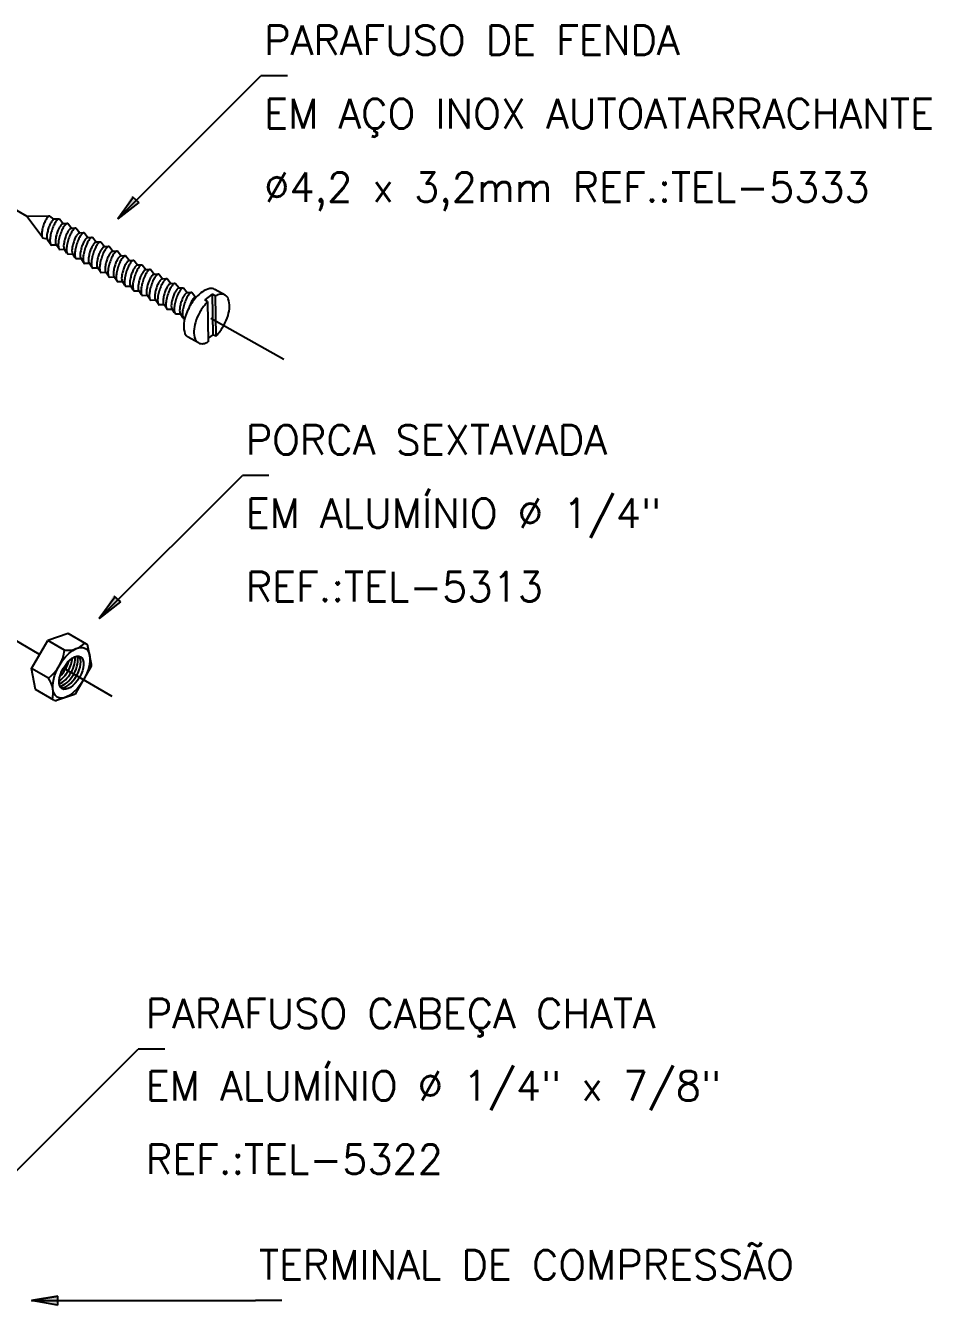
# Model space of a CAD drawing. Header units: millimetres. Extents: x -5080.3 to -5066.6, y -4647.7 to -4632.3.
# Drawn here: x -5073.03 to -5066.86, y -4641.41 to -4632.69 of the extents above; entities that cross this region are included whole.
import ezdxf

# ---------------------------------------------------------------- set-up
doc = ezdxf.new("R2010")
doc.units = ezdxf.units.MM
doc.header["$LTSCALE"] = 10
doc.linetypes.add('DASHDOT', pattern=[1, 0.5, -0.25, 0, -0.25])
doc.layers.add('Termotécnica', color=7, linetype='Continuous')
doc.styles.add('r80', font='romans.shx')

msp = doc.modelspace()

# ---------------------------------------------------------------- linework, layer by layer
at = {"layer": 'Termotécnica', "color": 2}
for p, q in [((-5072.4049, -4634.0041), (-5071.4301, -4633.0293)), ((-5071.2499, -4633.0293), (-5071.4301, -4633.0293)), ((-5072.2978, -4633.8562), (-5072.4049, -4634.0041)), ((-5072.2978, -4633.8562), (-5072.4049, -4634.0041)), ((-5072.3059, -4633.8506), (-5072.2614, -4633.891)), ((-5072.2614, -4633.891), (-5072.4049, -4634.0041)), ((-5072.8761, -4633.9861), (-5073.022, -4633.9864)), ((-5073.022, -4633.9864), (-5072.9222, -4634.121)), ((-5072.84, -4634.0057), (-5072.8681, -4633.9843)), ((-5072.8087, -4634.005), (-5072.835, -4634.0056)), ((-5072.7771, -4634.0378), (-5072.8026, -4634.0048)), ((-5072.7534, -4634.0369), (-5072.7771, -4634.0378)), ((-5072.7208, -4634.0691), (-5072.7462, -4634.0361)), ((-5072.6971, -4634.0682), (-5072.7208, -4634.0691)), ((-5072.6644, -4634.1005), (-5072.6898, -4634.0675)), ((-5072.6407, -4634.0995), (-5072.6644, -4634.1005)), ((-5072.608, -4634.1318), (-5072.6334, -4634.0988)), ((-5072.8857, -4634.1418), (-5072.9145, -4634.1356)), ((-5072.8795, -4634.1505), (-5072.8645, -4634.1712)), ((-5072.8216, -4634.1826), (-5072.8569, -4634.1817)), ((-5072.8072, -4634.2056), (-5072.8216, -4634.1826)), ((-5072.7653, -4634.214), (-5072.8005, -4634.213)), ((-5072.5843, -4634.1309), (-5072.608, -4634.1318)), ((-5072.5516, -4634.1631), (-5072.577, -4634.1301)), ((-5072.5279, -4634.1622), (-5072.5516, -4634.1631)), ((-5072.4952, -4634.1945), (-5072.5207, -4634.1615)), ((-5072.4716, -4634.1935), (-5072.4952, -4634.1945)), ((-5072.4389, -4634.2258), (-5072.4643, -4634.1928)), ((-5072.7508, -4634.237), (-5072.7653, -4634.214)), ((-5072.7089, -4634.2453), (-5072.7441, -4634.2443)), ((-5072.6944, -4634.2683), (-5072.7089, -4634.2453)), ((-5072.6525, -4634.2766), (-5072.6878, -4634.2757)), ((-5072.638, -4634.2996), (-5072.6525, -4634.2766)), ((-5072.4152, -4634.2249), (-5072.4389, -4634.2258)), ((-5072.3825, -4634.2571), (-5072.4079, -4634.2242)), ((-5072.3588, -4634.2562), (-5072.3825, -4634.2571)), ((-5072.3261, -4634.2885), (-5072.3515, -4634.2555)), ((-5072.3024, -4634.2876), (-5072.3261, -4634.2885)), ((-5072.2697, -4634.3198), (-5072.2952, -4634.2868)), ((-5072.5961, -4634.308), (-5072.6314, -4634.307)), ((-5072.5816, -4634.331), (-5072.5961, -4634.308)), ((-5072.5397, -4634.3393), (-5072.575, -4634.3384)), ((-5072.5253, -4634.3623), (-5072.5397, -4634.3393)), ((-5072.4834, -4634.3706), (-5072.5186, -4634.3697)), ((-5072.4689, -4634.3937), (-5072.4834, -4634.3706)), ((-5072.246, -4634.3189), (-5072.2697, -4634.3198)), ((-5072.2134, -4634.3511), (-5072.2388, -4634.3182)), ((-5072.1897, -4634.3502), (-5072.2134, -4634.3511)), ((-5072.157, -4634.3825), (-5072.1824, -4634.3495)), ((-5072.1333, -4634.3816), (-5072.157, -4634.3825)), ((-5072.1006, -4634.4138), (-5072.126, -4634.3808)), ((-5072.427, -4634.402), (-5072.4622, -4634.401)), ((-5072.4125, -4634.425), (-5072.427, -4634.402)), ((-5072.3706, -4634.4333), (-5072.4059, -4634.4324)), ((-5072.3561, -4634.4563), (-5072.3706, -4634.4333)), ((-5072.3142, -4634.4646), (-5072.3495, -4634.4637)), ((-5072.2998, -4634.4877), (-5072.3142, -4634.4646)), ((-5072.0769, -4634.4129), (-5072.1006, -4634.4138)), ((-5072.0442, -4634.4452), (-5072.0696, -4634.4122)), ((-5072.0205, -4634.4442), (-5072.0442, -4634.4452)), ((-5071.9878, -4634.4765), (-5072.0133, -4634.4435)), ((-5071.9315, -4634.5078), (-5071.9569, -4634.4748)), ((-5072.2579, -4634.496), (-5072.2931, -4634.495)), ((-5072.2434, -4634.519), (-5072.2579, -4634.496)), ((-5072.2015, -4634.5273), (-5072.2367, -4634.5264)), ((-5072.187, -4634.5503), (-5072.2015, -4634.5273)), ((-5072.1451, -4634.5587), (-5072.1804, -4634.5577)), ((-5072.1306, -4634.5817), (-5072.1451, -4634.5587)), ((-5071.9642, -4634.4756), (-5071.9878, -4634.4765)), ((-5071.9078, -4634.5069), (-5071.9315, -4634.5078)), ((-5071.8751, -4634.5392), (-5071.9005, -4634.5062)), ((-5071.7621, -4634.5172), (-5071.8132, -4634.5557)), ((-5071.7931, -4634.5669), (-5071.8132, -4634.5557)), ((-5071.7621, -4634.5172), (-5071.7576, -4634.7927)), ((-5071.742, -4634.5284), (-5071.7621, -4634.5172)), ((-5071.6748, -4634.5225), (-5071.7442, -4634.484)), ((-5071.742, -4634.5284), (-5071.7375, -4634.8038)), ((-5072.0887, -4634.59), (-5072.124, -4634.589)), ((-5072.0742, -4634.613), (-5072.0887, -4634.59)), ((-5072.0323, -4634.6213), (-5072.0676, -4634.6204)), ((-5072.0179, -4634.6443), (-5072.0323, -4634.6213)), ((-5071.7931, -4634.5669), (-5071.7886, -4634.8423)), ((-5071.976, -4634.6527), (-5072.0112, -4634.6517)), ((-5071.9615, -4634.6757), (-5071.976, -4634.6527)), ((-5071.8558, -4634.8482), (-5071.9252, -4634.8096)), ((-5071.7576, -4634.7927), (-5071.7891, -4634.8163)), ((-5071.7375, -4634.8038), (-5071.7576, -4634.7927)), ((-5072.5308, -4636.727), (-5071.5559, -4635.7522)), ((-5071.3758, -4635.7522), (-5071.5559, -4635.7522)), ((-5072.4237, -4636.5791), (-5072.5308, -4636.727)), ((-5072.3873, -4636.614), (-5072.5308, -4636.727)), ((-5072.4318, -4636.5736), (-5072.3873, -4636.614)), ((-5072.7438, -4636.828), (-5072.882, -4636.8759)), ((-5072.6185, -4636.9003), (-5072.7438, -4636.828)), ((-5072.9925, -4637.0673), (-5072.882, -4636.8759)), ((-5072.7669, -4636.9423), (-5072.882, -4636.8759)), ((-5072.5836, -4637.041), (-5072.6078, -4636.9153)), ((-5072.8775, -4637.1338), (-5072.9925, -4637.0673)), ((-5072.9649, -4637.211), (-5072.9925, -4637.0673)), ((-5072.6885, -4637.2334), (-5072.5862, -4637.0562)), ((-5072.8396, -4637.2834), (-5072.9649, -4637.211)), ((-5072.7004, -4637.2432), (-5072.8213, -4637.2851)), ((-5073.2403, -4640.6349), (-5072.2655, -4639.6601)), ((-5072.0853, -4639.6601), (-5072.2655, -4639.6601)), ((-5072.8129, -4641.345), (-5072.9933, -4641.3739)), ((-5072.9933, -4641.3739), (-5072.8129, -4641.345)), ((-5072.9933, -4641.3739), (-5072.8129, -4641.345)), ((-5072.8129, -4641.345), (-5072.9933, -4641.3739)), ((-5072.9933, -4641.3739), (-5072.8129, -4641.345)), ((-5072.8133, -4641.4051), (-5072.8129, -4641.345)), ((-5072.8133, -4641.4051), (-5072.9933, -4641.3739)), ((-5072.9933, -4641.3739), (-5072.2051, -4641.3739)), ((-5072.2051, -4641.3739), (-5071.467, -4641.3739)), ((-5071.2869, -4641.3739), (-5071.467, -4641.3739))]:
    msp.add_line(p, q, dxfattribs=at)
at = {"layer": 'Termotécnica', "color": 1, "linetype": 'DASHDOT', "ltscale": 2}
for p, q in [((-5073.022, -4633.9864), (-5073.5726, -4633.6685)), ((-5072.9373, -4636.9716), (-5073.4327, -4636.6856)), ((-5072.4425, -4637.2573), (-5072.7757, -4637.0649))]:
    msp.add_line(p, q, dxfattribs=at)
at = {"layer": 'Termotécnica', "color": 1, "linetype": 'DASHDOT'}
msp.add_line((-5071.7724, -4634.681), (-5071.2734, -4634.9584), dxfattribs=at)
at = {"layer": 'Termotécnica', "color": 1}
for points in [[(-5072.8681, -4633.9843, 0.24548), (-5072.8756, -4633.9857, 0.082009), (-5072.8903, -4634.0017, 0.04047), (-5072.9017, -4634.0228, 0.029714), (-5072.9131, -4634.0533, 0.029714), (-5072.9208, -4634.0849, 0.04047), (-5072.9231, -4634.1087, 0.082009), (-5072.92, -4634.1302, 0.24548), (-5072.9145, -4634.1356, 0.24548)], [(-5072.835, -4634.0056, 0.24548), (-5072.8422, -4634.0069, 0.082009), (-5072.8563, -4634.0223, 0.04047), (-5072.8672, -4634.0424, 0.029714), (-5072.8781, -4634.0716, 0.029714), (-5072.8855, -4634.1019, 0.04047), (-5072.8878, -4634.1247, 0.082009), (-5072.8847, -4634.1453, 0.24548), (-5072.8795, -4634.1505, 0.24548)], [(-5072.8026, -4634.0048, 0.24548), (-5072.8113, -4634.0064, 0.082009), (-5072.8285, -4634.0252, 0.04047), (-5072.8419, -4634.0497, 0.029714), (-5072.8552, -4634.0854, 0.029714), (-5072.8642, -4634.1224, 0.04047), (-5072.867, -4634.1502, 0.082009), (-5072.8633, -4634.1754, 0.24548), (-5072.8569, -4634.1817, 0.24548)], [(-5072.7771, -4634.0378, 0.24548), (-5072.7843, -4634.0391, 0.082009), (-5072.7984, -4634.0545, 0.04047), (-5072.8093, -4634.0746, 0.029714), (-5072.8203, -4634.1038, 0.029714), (-5072.8276, -4634.1341, 0.04047), (-5072.8299, -4634.1569, 0.082009), (-5072.8268, -4634.1775, 0.24548), (-5072.8216, -4634.1826, 0.24548)], [(-5072.7462, -4634.0361, 0.24548), (-5072.755, -4634.0378, 0.082009), (-5072.7722, -4634.0565, 0.04047), (-5072.7855, -4634.0811, 0.029714), (-5072.7988, -4634.1167, 0.029714), (-5072.8078, -4634.1537, 0.04047), (-5072.8106, -4634.1816, 0.082009), (-5072.8069, -4634.2067, 0.24548), (-5072.8005, -4634.213, 0.24548)], [(-5072.7208, -4634.0691, 0.24548), (-5072.728, -4634.0705, 0.082009), (-5072.742, -4634.0858, 0.04047), (-5072.753, -4634.1059, 0.029714), (-5072.7639, -4634.1351, 0.029714), (-5072.7712, -4634.1654, 0.04047), (-5072.7735, -4634.1882, 0.082009), (-5072.7705, -4634.2088, 0.24548), (-5072.7653, -4634.214, 0.24548)], [(-5072.6898, -4634.0675, 0.24548), (-5072.6986, -4634.0691, 0.082009), (-5072.7158, -4634.0878, 0.04047), (-5072.7291, -4634.1124, 0.029714), (-5072.7425, -4634.1481, 0.029714), (-5072.7515, -4634.1851, 0.04047), (-5072.7542, -4634.2129, 0.082009), (-5072.7505, -4634.2381, 0.24548), (-5072.7441, -4634.2443, 0.24548)], [(-5072.6644, -4634.1005, 0.24548), (-5072.6716, -4634.1018, 0.082009), (-5072.6857, -4634.1171, 0.04047), (-5072.6966, -4634.1373, 0.029714), (-5072.7075, -4634.1665, 0.029714), (-5072.7149, -4634.1968, 0.04047), (-5072.7171, -4634.2195, 0.082009), (-5072.7141, -4634.2401, 0.24548), (-5072.7089, -4634.2453, 0.24548)], [(-5072.6334, -4634.0988, 0.24548), (-5072.6422, -4634.1004, 0.082009), (-5072.6594, -4634.1192, 0.04047), (-5072.6728, -4634.1438, 0.029714), (-5072.6861, -4634.1794, 0.029714), (-5072.6951, -4634.2164, 0.04047), (-5072.6978, -4634.2442, 0.082009), (-5072.6941, -4634.2694, 0.24548), (-5072.6878, -4634.2757, 0.24548)], [(-5072.608, -4634.1318, 0.24548), (-5072.6152, -4634.1331, 0.082009), (-5072.6293, -4634.1485, 0.04047), (-5072.6402, -4634.1686, 0.029714), (-5072.6511, -4634.1978, 0.029714), (-5072.6585, -4634.2281, 0.04047), (-5072.6607, -4634.2509, 0.082009), (-5072.6577, -4634.2715, 0.24548), (-5072.6525, -4634.2766, 0.24548)], [(-5072.577, -4634.1301, 0.24548), (-5072.5858, -4634.1318, 0.082009), (-5072.603, -4634.1505, 0.04047), (-5072.6164, -4634.1751, 0.029714), (-5072.6297, -4634.2108, 0.029714), (-5072.6387, -4634.2477, 0.04047), (-5072.6414, -4634.2756, 0.082009), (-5072.6377, -4634.3007, 0.24548), (-5072.6314, -4634.307, 0.24548)], [(-5072.5516, -4634.1631, 0.24548), (-5072.5588, -4634.1645, 0.082009), (-5072.5729, -4634.1798, 0.04047), (-5072.5838, -4634.1999, 0.029714), (-5072.5947, -4634.2291, 0.029714), (-5072.6021, -4634.2594, 0.04047), (-5072.6044, -4634.2822, 0.082009), (-5072.6013, -4634.3028, 0.24548), (-5072.5961, -4634.308, 0.24548)], [(-5072.5207, -4634.1615, 0.24548), (-5072.5295, -4634.1631, 0.082009), (-5072.5466, -4634.1818, 0.04047), (-5072.56, -4634.2064, 0.029714), (-5072.5733, -4634.2421, 0.029714), (-5072.5823, -4634.2791, 0.04047), (-5072.5851, -4634.3069, 0.082009), (-5072.5814, -4634.3321, 0.24548), (-5072.575, -4634.3384, 0.24548)], [(-5072.4952, -4634.1945, 0.24548), (-5072.5024, -4634.1958, 0.082009), (-5072.5165, -4634.2111, 0.04047), (-5072.5275, -4634.2313, 0.029714), (-5072.5384, -4634.2605, 0.029714), (-5072.5457, -4634.2908, 0.04047), (-5072.548, -4634.3136, 0.082009), (-5072.545, -4634.3342, 0.24548), (-5072.5397, -4634.3393, 0.24548)], [(-5072.4643, -4634.1928, 0.24548), (-5072.4731, -4634.1945, 0.082009), (-5072.4903, -4634.2132, 0.04047), (-5072.5036, -4634.2378, 0.029714), (-5072.5169, -4634.2734, 0.029714), (-5072.5259, -4634.3104, 0.04047), (-5072.5287, -4634.3383, 0.082009), (-5072.525, -4634.3634, 0.24548), (-5072.5186, -4634.3697, 0.24548)], [(-5072.4389, -4634.2258, 0.24548), (-5072.4461, -4634.2271, 0.082009), (-5072.4601, -4634.2425, 0.04047), (-5072.4711, -4634.2626, 0.029714), (-5072.482, -4634.2918, 0.029714), (-5072.4894, -4634.3221, 0.04047), (-5072.4916, -4634.3449, 0.082009), (-5072.4886, -4634.3655, 0.24548), (-5072.4834, -4634.3706, 0.24548)], [(-5072.4079, -4634.2242, 0.24548), (-5072.4167, -4634.2258, 0.082009), (-5072.4339, -4634.2445, 0.04047), (-5072.4472, -4634.2691, 0.029714), (-5072.4606, -4634.3048, 0.029714), (-5072.4696, -4634.3418, 0.04047), (-5072.4723, -4634.3696, 0.082009), (-5072.4686, -4634.3947, 0.24548), (-5072.4622, -4634.401, 0.24548)], [(-5072.3825, -4634.2571, 0.24548), (-5072.3897, -4634.2585, 0.082009), (-5072.4038, -4634.2738, 0.04047), (-5072.4147, -4634.2939, 0.029714), (-5072.4256, -4634.3231, 0.029714), (-5072.433, -4634.3534, 0.04047), (-5072.4352, -4634.3762, 0.082009), (-5072.4322, -4634.3968, 0.24548), (-5072.427, -4634.402, 0.24548)], [(-5072.3515, -4634.2555, 0.24548), (-5072.3603, -4634.2571, 0.082009), (-5072.3775, -4634.2759, 0.04047), (-5072.3909, -4634.3004, 0.029714), (-5072.4042, -4634.3361, 0.029714), (-5072.4132, -4634.3731, 0.04047), (-5072.4159, -4634.4009, 0.082009), (-5072.4122, -4634.4261, 0.24548), (-5072.4059, -4634.4324, 0.24548)], [(-5072.3261, -4634.2885, 0.24548), (-5072.3333, -4634.2898, 0.082009), (-5072.3474, -4634.3051, 0.04047), (-5072.3583, -4634.3253, 0.029714), (-5072.3692, -4634.3545, 0.029714), (-5072.3766, -4634.3848, 0.04047), (-5072.3789, -4634.4076, 0.082009), (-5072.3758, -4634.4282, 0.24548), (-5072.3706, -4634.4333, 0.24548)], [(-5072.2952, -4634.2868, 0.24548), (-5072.304, -4634.2885, 0.082009), (-5072.3211, -4634.3072, 0.04047), (-5072.3345, -4634.3318, 0.029714), (-5072.3478, -4634.3674, 0.029714), (-5072.3568, -4634.4044, 0.04047), (-5072.3596, -4634.4323, 0.082009), (-5072.3559, -4634.4574, 0.24548), (-5072.3495, -4634.4637, 0.24548)], [(-5072.2697, -4634.3198, 0.24548), (-5072.2769, -4634.3211, 0.082009), (-5072.291, -4634.3365, 0.04047), (-5072.3019, -4634.3566, 0.029714), (-5072.3129, -4634.3858, 0.029714), (-5072.3202, -4634.4161, 0.04047), (-5072.3225, -4634.4389, 0.082009), (-5072.3194, -4634.4595, 0.24548), (-5072.3142, -4634.4646, 0.24548)], [(-5072.2388, -4634.3182, 0.24548), (-5072.2476, -4634.3198, 0.082009), (-5072.2648, -4634.3385, 0.04047), (-5072.2781, -4634.3631, 0.029714), (-5072.2914, -4634.3988, 0.029714), (-5072.3004, -4634.4358, 0.04047), (-5072.3032, -4634.4636, 0.082009), (-5072.2995, -4634.4887, 0.24548), (-5072.2931, -4634.495, 0.24548)], [(-5072.2134, -4634.3511, 0.24548), (-5072.2206, -4634.3525, 0.082009), (-5072.2346, -4634.3678, 0.04047), (-5072.2456, -4634.3879, 0.029714), (-5072.2565, -4634.4171, 0.029714), (-5072.2638, -4634.4474, 0.04047), (-5072.2661, -4634.4702, 0.082009), (-5072.2631, -4634.4908, 0.24548), (-5072.2579, -4634.496, 0.24548)], [(-5072.1824, -4634.3495, 0.24548), (-5072.1912, -4634.3511, 0.082009), (-5072.2084, -4634.3699, 0.04047), (-5072.2217, -4634.3944, 0.029714), (-5072.2351, -4634.4301, 0.029714), (-5072.2441, -4634.4671, 0.04047), (-5072.2468, -4634.4949, 0.082009), (-5072.2431, -4634.5201, 0.24548), (-5072.2367, -4634.5264, 0.24548)], [(-5072.157, -4634.3825, 0.24548), (-5072.1642, -4634.3838, 0.082009), (-5072.1783, -4634.3992, 0.04047), (-5072.1892, -4634.4193, 0.029714), (-5072.2001, -4634.4485, 0.029714), (-5072.2075, -4634.4788, 0.04047), (-5072.2097, -4634.5016, 0.082009), (-5072.2067, -4634.5222, 0.24548), (-5072.2015, -4634.5273, 0.24548)], [(-5072.126, -4634.3808, 0.24548), (-5072.1348, -4634.3825, 0.082009), (-5072.152, -4634.4012, 0.04047), (-5072.1654, -4634.4258, 0.029714), (-5072.1787, -4634.4614, 0.029714), (-5072.1877, -4634.4984, 0.04047), (-5072.1904, -4634.5263, 0.082009), (-5072.1867, -4634.5514, 0.24548), (-5072.1804, -4634.5577, 0.24548)], [(-5072.1006, -4634.4138, 0.24548), (-5072.1078, -4634.4152, 0.082009), (-5072.1219, -4634.4305, 0.04047), (-5072.1328, -4634.4506, 0.029714), (-5072.1437, -4634.4798, 0.029714), (-5072.1511, -4634.5101, 0.04047), (-5072.1533, -4634.5329, 0.082009), (-5072.1503, -4634.5535, 0.24548), (-5072.1451, -4634.5587, 0.24548)], [(-5072.0696, -4634.4122, 0.24548), (-5072.0784, -4634.4138, 0.082009), (-5072.0956, -4634.4325, 0.04047), (-5072.109, -4634.4571, 0.029714), (-5072.1223, -4634.4928, 0.029714), (-5072.1313, -4634.5298, 0.04047), (-5072.134, -4634.5576, 0.082009), (-5072.1303, -4634.5828, 0.24548), (-5072.124, -4634.589, 0.24548)], [(-5072.0442, -4634.4452, 0.24548), (-5072.0514, -4634.4465, 0.082009), (-5072.0655, -4634.4618, 0.04047), (-5072.0764, -4634.482, 0.029714), (-5072.0873, -4634.5112, 0.029714), (-5072.0947, -4634.5414, 0.04047), (-5072.097, -4634.5642, 0.082009), (-5072.0939, -4634.5848, 0.24548), (-5072.0887, -4634.59, 0.24548)], [(-5072.0133, -4634.4435, 0.24548), (-5072.0221, -4634.4451, 0.082009), (-5072.0393, -4634.4639, 0.04047), (-5072.0526, -4634.4885, 0.029714), (-5072.0659, -4634.5241, 0.029714), (-5072.0749, -4634.5611, 0.04047), (-5072.0777, -4634.5889, 0.082009), (-5072.074, -4634.6141, 0.24548), (-5072.0676, -4634.6204, 0.24548)], [(-5071.9569, -4634.4748, 0.24548), (-5071.9657, -4634.4765, 0.082009), (-5071.9829, -4634.4952, 0.04047), (-5071.9962, -4634.5198, 0.029714), (-5072.0095, -4634.5554, 0.029714), (-5072.0185, -4634.5924, 0.04047), (-5072.0213, -4634.6203, 0.082009), (-5072.0176, -4634.6454, 0.24548), (-5072.0112, -4634.6517, 0.24548)], [(-5071.9878, -4634.4765, 0.24548), (-5071.9951, -4634.4778, 0.082009), (-5072.0091, -4634.4932, 0.04047), (-5072.0201, -4634.5133, 0.029714), (-5072.031, -4634.5425, 0.029714), (-5072.0383, -4634.5728, 0.04047), (-5072.0406, -4634.5956, 0.082009), (-5072.0376, -4634.6162, 0.24548), (-5072.0323, -4634.6213, 0.24548)], [(-5071.9315, -4634.5078, 0.24548), (-5071.9387, -4634.5092, 0.082009), (-5071.9527, -4634.5245, 0.04047), (-5071.9637, -4634.5446, 0.029714), (-5071.9746, -4634.5738, 0.029714), (-5071.982, -4634.6041, 0.04047), (-5071.9842, -4634.6269, 0.082009), (-5071.9812, -4634.6475, 0.24548), (-5071.976, -4634.6527, 0.24548)], [(-5071.9005, -4634.5062, 0.24548), (-5071.9093, -4634.5078, 0.082009), (-5071.9265, -4634.5265, 0.04047), (-5071.9399, -4634.5511, 0.029714), (-5071.9532, -4634.5868, 0.029714), (-5071.9622, -4634.6238, 0.04047), (-5071.9649, -4634.6516, 0.082009), (-5071.9612, -4634.6768, 0.24548), (-5071.9549, -4634.6831, 0.24548)], [(-5071.8751, -4634.5392, 0.24548), (-5071.8823, -4634.5405, 0.082009), (-5071.8964, -4634.5558, 0.04047), (-5071.9073, -4634.576, 0.029714), (-5071.9182, -4634.6052, 0.013189), (-5071.9219, -4634.6185, 0.04047)]]:
    msp.add_lwpolyline(points, format="xyb", dxfattribs=at)
at = {"layer": 'Termotécnica', "color": 2}
for points in [[(-5071.7442, -4634.484, 0.174705), (-5071.7773, -4634.4786, 0.104203), (-5071.8283, -4634.4997, 0.064948), (-5071.8728, -4634.5394, 0.051099), (-5071.9161, -4634.6015, 0.051099), (-5071.946, -4634.6711, 0.064948), (-5071.9563, -4634.7299, 0.104203), (-5071.9473, -4634.7843, 0.174705), (-5071.9252, -4634.8096, 0.174705)], [(-5071.7375, -4634.8038, 0.016409), (-5071.7273, -4634.7927, 0.051099), (-5071.6839, -4634.7306, 0.051099), (-5071.6541, -4634.661, 0.064948), (-5071.6438, -4634.6022, 0.104203), (-5071.6528, -4634.5478, 0.174705), (-5071.6748, -4634.5225, 0.174705), (-5071.7079, -4634.5172, 0.06738), (-5071.742, -4634.5284, 0.064948)], [(-5071.7931, -4634.5669, 0.016409), (-5071.8034, -4634.578, 0.051099), (-5071.8467, -4634.6401, 0.051099), (-5071.8766, -4634.7097, 0.064948), (-5071.8869, -4634.7685, 0.104203), (-5071.8779, -4634.8229, 0.174705), (-5071.8558, -4634.8482, 0.174705)], [(-5071.8558, -4634.8482, 0.174705), (-5071.8227, -4634.8536, 0.06738), (-5071.7886, -4634.8423, 0.064948)]]:
    msp.add_lwpolyline(points, format="xyb", dxfattribs=at)
msp.add_lwpolyline([(-5072.9933, -4641.3739, 1), (-5072.9933, -4641.3739, 1)], format="xyb", close=True, dxfattribs=at)
for centre, radius, start, end in [((-5072.7485, -4636.7725), 0.1708, 263.81075, 314.50098), ((-5072.6295, -4636.9195), 0.0221, 10.88457, 60), ((-5073.0591, -4636.9013), 0.295, 307.99693, 352.0248), ((-5072.6053, -4637.0451), 0.0221, 330, 10.88457), ((-5073.0159, -4637.2347), 0.1713, 345.58178, 36.10648), ((-5072.7076, -4637.2223), 0.0221, 289.11647, 330), ((-5072.8285, -4637.2642), 0.0221, 240, 289.11647)]:
    msp.add_arc(centre, radius, start, end, dxfattribs=at)
for major_axis in [(-0.096, -0.1663), (-0.0629, -0.109)]:
    msp.add_ellipse((-5072.7211, -4637.0964), major_axis=major_axis, ratio=0.500279, dxfattribs=at)
at = {"layer": 'Termotécnica', "color": 1}
for centre, start_param, end_param in [((-5072.7977, -4637.0522), 0.785292, 2.36675), ((-5072.7785, -4637.0633), 0.558566, 2.581302), ((-5072.7594, -4637.0743), 0.364789, 2.778721), ((-5072.7402, -4637.0854), 0.18491, 2.972727), ((-5072.8168, -4637.0412), 1.074262, 2.069382)]:
    msp.add_ellipse(centre, major_axis=(-0.0629, -0.109), ratio=0.500279, start_param=start_param, end_param=end_param, dxfattribs=at)
at = {"layer": 'Termotécnica', "color": 2}
for points in [[(-5072.4051, -4634.0042), (-5072.3091, -4633.8452), (-5072.2576, -4633.893)], [(-5072.531, -4636.7271), (-5072.435, -4636.5682), (-5072.3835, -4636.6159)], [(-5072.9933, -4641.3739), (-5072.8119, -4641.4135), (-5072.8112, -4641.3433)]]:
    msp.add_solid(points, dxfattribs=at)

# ---------------------------------------------------------------- texts
at = {"layer": 'Termotécnica', "color": 2, "style": 'r80'}
for s, p in [('PARAFUSO DE FENDA ', (-5071.4075, -4632.8867)), ('EM AÇO INOX AUTOATARRACHANTE', (-5071.4075, -4633.3867)), ('%%c4,2 x 3,2mm REF.:TEL-5333', (-5071.4075, -4633.8867)), ('PORCA SEXTAVADA', (-5071.5334, -4635.6096)), ('EM ALUMÍNIO %%C 1/4" ', (-5071.5334, -4636.1096)), ('REF.:TEL-5313', (-5071.5334, -4636.6096)), ('PARAFUSO CABEÇA CHATA', (-5072.2141, -4639.5175)), ('EM ALUMÍNIO %%C 1/4" x 7/8"', (-5072.2136, -4640.0104)), ('REF.:TEL-5322', (-5072.2136, -4640.5111)), ('TERMINAL DE COMPRESSÃO', (-5071.4445, -4641.2314))]:
    msp.add_text(s, height=0.2, dxfattribs=at).set_placement(p)

doc.saveas('drawing.dxf')
